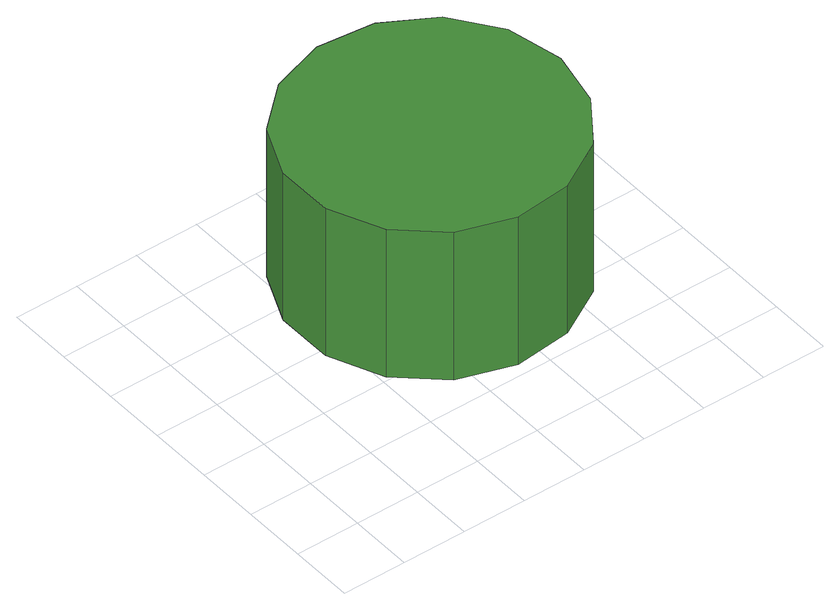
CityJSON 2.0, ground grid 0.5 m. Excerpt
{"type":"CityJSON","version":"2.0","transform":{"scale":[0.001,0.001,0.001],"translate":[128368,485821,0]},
"CityObjects":{
"tree1":{"type":"SolitaryVegetationObject","attributes":{"function":"something"},"geometry":[{"type":"MultiSurface","lod":"1","boundaries":[[[0,1,2,3,4,5,6,7,8,9,10,11,12,13,14]],[[15,16,17,18,19,20,21,22,23,24,25,26,27,28,29]],[[0,29,28,1]],[[1,28,27,2]],[[2,27,26,3]],[[3,26,25,4]],[[4,25,24,5]],[[5,24,23,6]],[[6,23,22,7]],[[7,22,21,8]],[[8,21,20,9]],[[9,20,19,10]],[[10,19,18,11]],[[11,18,17,12]],[[12,17,16,13]],[[13,16,15,14]],[[14,15,29,0]]]}]}
},
"vertices":[
[3005,1673,2082],[2911,2114,2082],[2647,2478,2082],[2257,2703,2082],[1809,2751,2082],[1380,2611,2082],[1045,2310,2082],[862,1898,2082],[862,1448,2082],[1045,1036,2082],[1380,735,2082],[1809,596,2082],[2257,643,2082],[2647,868,2082],[2911,1233,2082],[2911,1233,792],[2647,868,792],[2257,643,792],[1809,596,792],[1380,735,792],[1045,1036,792],[862,1448,792],[862,1898,792],[1045,2310,792],[1380,2611,792],[1809,2751,792],[2257,2703,792],[2647,2478,792],[2911,2114,792],[3005,1673,792]
]}
